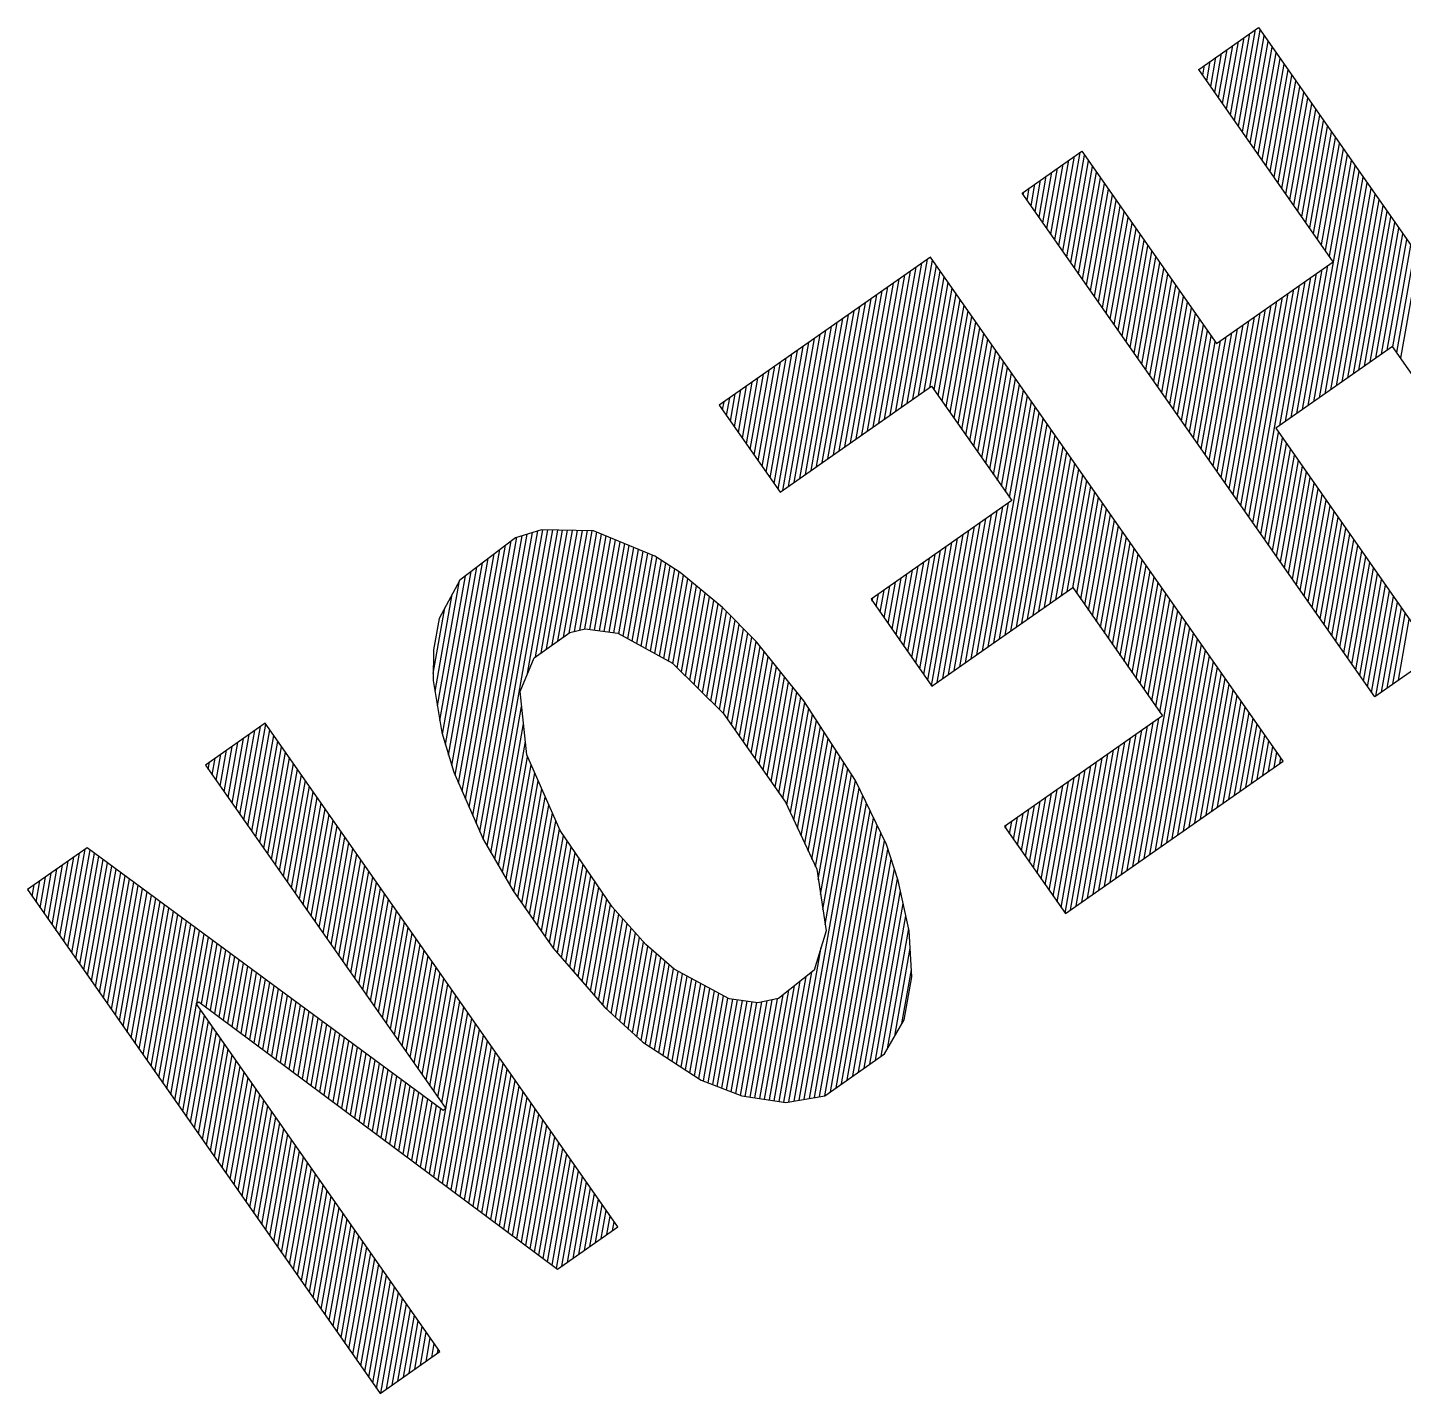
# Model space of a CAD drawing. Header units: millimetres. Extents: x 152904052 to 153933663, y 538271515 to 539240469.
# Drawn here: x 153529452 to 153530347, y 539113873 to 539114762 of the extents above; entities that cross this region are included whole.
import ezdxf

# ---------------------------------------------------------------- set-up
doc = ezdxf.new("R2010")
doc.units = ezdxf.units.MM
doc.layers.add('BORD', color=7, linetype='Continuous')

msp = doc.modelspace()

# ---------------------------------------------------------------- linework, layer by layer
at = {"layer": 'BORD', "color": 133}
for p, q in [((153530240.11, 539114697.39), (153530251.19, 539114760.23)), ((153530242.69, 539114693.71), (153530254.34, 539114759.81)), ((153530232.39, 539114708.43), (153530240.16, 539114752.5)), ((153530234.96, 539114704.75), (153530243.84, 539114755.08)), ((153530237.54, 539114701.07), (153530247.51, 539114757.65)), ((153530245.26, 539114690.04), (153530256.92, 539114756.13)), ((153530247.84, 539114686.36), (153530259.49, 539114752.45)), ((153530222.09, 539114723.14), (153530225.45, 539114742.2)), ((153530224.66, 539114719.46), (153530229.12, 539114744.77)), ((153530227.24, 539114715.78), (153530232.8, 539114747.35)), ((153530229.81, 539114712.11), (153530236.48, 539114749.92)), ((153530250.41, 539114682.68), (153530262.07, 539114748.77)), ((153530252.99, 539114679), (153530264.64, 539114745.09)), ((153530214.36, 539114734.17), (153530214.41, 539114734.47)), ((153530216.93, 539114730.5), (153530218.09, 539114737.05)), ((153530219.51, 539114726.82), (153530221.77, 539114739.62)), ((153530255.57, 539114675.32), (153530267.22, 539114741.42)), ((153530258.14, 539114671.65), (153530269.79, 539114737.74)), ((153530260.72, 539114667.97), (153530272.37, 539114734.06)), ((153530263.29, 539114664.29), (153530274.95, 539114730.38)), ((153530265.87, 539114660.61), (153530277.52, 539114726.7)), ((153530268.44, 539114656.93), (153530280.1, 539114723.03)), ((153530271.02, 539114653.26), (153530282.67, 539114719.35)), ((153530273.59, 539114649.58), (153530285.25, 539114715.67)), ((153530276.17, 539114645.9), (153530287.82, 539114711.99)), ((153530278.74, 539114642.22), (153530290.4, 539114708.31)), ((153530281.32, 539114638.54), (153530292.97, 539114704.63)), ((153530283.9, 539114634.87), (153530295.55, 539114700.96)), ((153530286.47, 539114631.19), (153530298.12, 539114697.28)), ((153530289.05, 539114627.51), (153530300.7, 539114693.6)), ((153530291.62, 539114623.83), (153530303.28, 539114689.92)), ((153530125.83, 539114616.08), (153530137.17, 539114680.39)), ((153530294.2, 539114620.15), (153530305.85, 539114686.24)), ((153530296.77, 539114616.47), (153530308.43, 539114682.57)), ((153530118.11, 539114627.11), (153530126.14, 539114672.66)), ((153530120.68, 539114623.43), (153530129.82, 539114675.24)), ((153530123.26, 539114619.76), (153530133.49, 539114677.81)), ((153530128.41, 539114612.4), (153530140.06, 539114678.49)), ((153530130.98, 539114608.72), (153530142.64, 539114674.81)), ((153530133.56, 539114605.04), (153530145.21, 539114671.13)), ((153530285.44, 539114515.64), (153530313.58, 539114675.21)), ((153530289.12, 539114518.21), (153530316.15, 539114671.53)), ((153530299.35, 539114612.8), (153530311, 539114678.89)), ((153530107.8, 539114641.82), (153530111.42, 539114662.36)), ((153530110.38, 539114638.15), (153530115.1, 539114664.94)), ((153530112.95, 539114634.47), (153530118.78, 539114667.51)), ((153530115.53, 539114630.79), (153530122.46, 539114670.09)), ((153530136.13, 539114601.36), (153530147.79, 539114667.46)), ((153530138.71, 539114597.69), (153530150.36, 539114663.78)), ((153530292.8, 539114520.79), (153530318.73, 539114667.85)), ((153530296.47, 539114523.36), (153530321.3, 539114664.18)), ((153530100.08, 539114652.86), (153530100.39, 539114654.63)), ((153530102.65, 539114649.18), (153530104.07, 539114657.21)), ((153530105.23, 539114645.5), (153530107.75, 539114659.78)), ((153530141.28, 539114594.01), (153530152.94, 539114660.1)), ((153530143.86, 539114590.33), (153530155.51, 539114656.42)), ((153530146.44, 539114586.65), (153530158.09, 539114652.74)), ((153530300.15, 539114525.94), (153530323.88, 539114660.5)), ((153530303.83, 539114528.51), (153530326.45, 539114656.82)), ((153530307.51, 539114531.09), (153530329.03, 539114653.14)), ((153530149.01, 539114582.97), (153530160.66, 539114649.07)), ((153530151.59, 539114579.3), (153530163.24, 539114645.39)), ((153530311.19, 539114533.66), (153530331.61, 539114649.46)), ((153530314.86, 539114536.24), (153530334.18, 539114645.78)), ((153530154.16, 539114575.62), (153530165.82, 539114641.71)), ((153530156.74, 539114571.94), (153530168.39, 539114638.03)), ((153530318.54, 539114538.81), (153530336.76, 539114642.11)), ((153530322.22, 539114541.39), (153530339.33, 539114638.43)), ((153530325.9, 539114543.97), (153530341.91, 539114634.75)), ((153530159.31, 539114568.26), (153530170.97, 539114634.35)), ((153530161.89, 539114564.58), (153530173.54, 539114630.68)), ((153530164.46, 539114560.91), (153530176.12, 539114627)), ((153530329.58, 539114546.54), (153530344.48, 539114631.07)), ((153530333.26, 539114549.12), (153530347.06, 539114627.39)), ((153530167.04, 539114557.23), (153530178.69, 539114623.32)), ((153530169.61, 539114553.55), (153530181.27, 539114619.64)), ((153530336.93, 539114551.69), (153530349.63, 539114623.72)), ((153530340.55, 539114553.95), (153530352.21, 539114620.04)), ((153530017.22, 539114512.05), (153530034.18, 539114608.28)), ((153530020.9, 539114514.63), (153530037.86, 539114610.85)), ((153530024.57, 539114517.2), (153530041, 539114610.37)), ((153530172.19, 539114549.87), (153530183.84, 539114615.96)), ((153530174.76, 539114546.19), (153530186.42, 539114612.28)), ((153530177.34, 539114542.52), (153530188.99, 539114608.61)), ((153530343.13, 539114550.27), (153530354.78, 539114616.36)), ((153530345.71, 539114546.59), (153530357.36, 539114612.68)), ((153530006.18, 539114504.32), (153530023.15, 539114600.55)), ((153530009.86, 539114506.9), (153530026.83, 539114603.12)), ((153530013.54, 539114509.48), (153530030.51, 539114605.7)), ((153530028.25, 539114519.78), (153530043.58, 539114606.69)), ((153530031.93, 539114522.35), (153530046.15, 539114603.01)), ((153530035.61, 539114524.93), (153530048.73, 539114599.33)), ((153530179.92, 539114538.84), (153530191.57, 539114604.93)), ((153530182.49, 539114535.16), (153530194.14, 539114601.25)), ((153530270.73, 539114505.33), (153530287.25, 539114599.03)), ((153530274.41, 539114507.91), (153530290.93, 539114601.6)), ((153530278.08, 539114510.49), (153530294.6, 539114604.18)), ((153530281.76, 539114513.06), (153530298.28, 539114606.75)), ((153529991.47, 539114494.02), (153530008.44, 539114590.25)), ((153529995.15, 539114496.6), (153530012.12, 539114592.82)), ((153529998.83, 539114499.17), (153530015.79, 539114595.4)), ((153530002.51, 539114501.75), (153530019.47, 539114597.97)), ((153530039.29, 539114527.5), (153530051.3, 539114595.66)), ((153530042.22, 539114525.89), (153530053.88, 539114591.98)), ((153530185.07, 539114531.48), (153530196.72, 539114597.57)), ((153530187.64, 539114527.8), (153530199.3, 539114593.89)), ((153530190.22, 539114524.12), (153530201.87, 539114590.22)), ((153530249.45, 539114439.53), (153530276.21, 539114591.3)), ((153530252.03, 539114435.85), (153530279.89, 539114593.88)), ((153530267.05, 539114502.76), (153530283.57, 539114596.45)), ((153529980.44, 539114486.3), (153529997.4, 539114582.52)), ((153529984.11, 539114488.87), (153530001.08, 539114585.1)), ((153529987.79, 539114491.45), (153530004.76, 539114587.67)), ((153530044.8, 539114522.21), (153530056.45, 539114588.3)), ((153530047.38, 539114518.53), (153530059.03, 539114584.62)), ((153530049.95, 539114514.85), (153530061.6, 539114580.94)), ((153530192.79, 539114520.45), (153530204.45, 539114586.54)), ((153530195.37, 539114516.77), (153530207.02, 539114582.86)), ((153530239.15, 539114454.24), (153530261.5, 539114581)), ((153530241.73, 539114450.56), (153530265.18, 539114583.57)), ((153530244.3, 539114446.88), (153530268.86, 539114586.15)), ((153530246.88, 539114443.21), (153530272.54, 539114588.73)), ((153529965.72, 539114475.99), (153529982.69, 539114572.22)), ((153529969.4, 539114478.57), (153529986.37, 539114574.79)), ((153529973.08, 539114481.15), (153529990.05, 539114577.37)), ((153529976.76, 539114483.72), (153529993.73, 539114579.95)), ((153530052.53, 539114511.17), (153530064.18, 539114577.27)), ((153530055.1, 539114507.5), (153530066.76, 539114573.59)), ((153530197.94, 539114513.09), (153530209.6, 539114579.18)), ((153530200.52, 539114509.41), (153530212.17, 539114575.5)), ((153530203.09, 539114505.73), (153530214.75, 539114571.83)), ((153530231.42, 539114465.28), (153530250.47, 539114573.27)), ((153530234, 539114461.6), (153530254.15, 539114575.85)), ((153530236.58, 539114457.92), (153530257.82, 539114578.42)), ((153529954.69, 539114468.27), (153529971.66, 539114564.49)), ((153529958.37, 539114470.84), (153529975.34, 539114567.07)), ((153529962.05, 539114473.42), (153529979.01, 539114569.64)), ((153530057.68, 539114503.82), (153530069.33, 539114569.91)), ((153530060.25, 539114500.14), (153530071.91, 539114566.23)), ((153530205.67, 539114502.06), (153530217.32, 539114568.15)), ((153530208.25, 539114498.38), (153530219.9, 539114564.47)), ((153530221.12, 539114479.99), (153530235.75, 539114562.97)), ((153530223.7, 539114476.31), (153530239.43, 539114565.55)), ((153530226.27, 539114472.63), (153530243.11, 539114568.12)), ((153530228.85, 539114468.95), (153530246.79, 539114570.7)), ((153529940.59, 539114461.44), (153529956.94, 539114554.19)), ((153529943.66, 539114460.54), (153529960.62, 539114556.77)), ((153529947.33, 539114463.12), (153529964.3, 539114559.34)), ((153529951.01, 539114465.69), (153529967.98, 539114561.92)), ((153530062.83, 539114496.46), (153530074.48, 539114562.55)), ((153530065.4, 539114492.78), (153530077.06, 539114558.87)), ((153530067.98, 539114489.11), (153530079.63, 539114555.2)), ((153530210.82, 539114494.7), (153530222.47, 539114560.79)), ((153530213.4, 539114491.02), (153530225.05, 539114557.11)), ((153530215.97, 539114487.34), (153530228.4, 539114557.82)), ((153530218.55, 539114483.67), (153530232.08, 539114560.4)), ((153529932.86, 539114472.48), (153529945.91, 539114546.47)), ((153529935.44, 539114468.8), (153529949.59, 539114549.04)), ((153529938.01, 539114465.12), (153529953.27, 539114551.62)), ((153530070.55, 539114485.43), (153530082.21, 539114551.52)), ((153530073.13, 539114481.75), (153530084.78, 539114547.84)), ((153529922.56, 539114487.19), (153529931.2, 539114536.16)), ((153529925.14, 539114483.51), (153529934.88, 539114538.74)), ((153529927.71, 539114479.83), (153529938.55, 539114541.31)), ((153529930.29, 539114476.15), (153529942.23, 539114543.89)), ((153530075.71, 539114478.07), (153530087.36, 539114544.16)), ((153530078.28, 539114474.39), (153530089.93, 539114540.48)), ((153530080.86, 539114470.71), (153530092.51, 539114536.81)), ((153529914.84, 539114498.22), (153529920.16, 539114528.44)), ((153529917.41, 539114494.54), (153529923.84, 539114531.01)), ((153529919.99, 539114490.87), (153529927.52, 539114533.59)), ((153530083.43, 539114467.04), (153530095.09, 539114533.13)), ((153530086.01, 539114463.36), (153530097.66, 539114529.45)), ((153529904.53, 539114512.93), (153529905.45, 539114518.14)), ((153529907.11, 539114509.26), (153529909.13, 539114520.71)), ((153529909.69, 539114505.58), (153529912.81, 539114523.29)), ((153529912.26, 539114501.9), (153529916.49, 539114525.86)), ((153530077.23, 539114358.75), (153530105.39, 539114518.42)), ((153530088.58, 539114459.68), (153530100.24, 539114525.77)), ((153530091.16, 539114456), (153530102.81, 539114522.09)), ((153530080.91, 539114361.33), (153530107.96, 539114514.74)), ((153530084.59, 539114363.9), (153530110.54, 539114511.06)), ((153530088.27, 539114366.48), (153530113.11, 539114507.38)), ((153530091.95, 539114369.05), (153530115.69, 539114503.7)), ((153530095.62, 539114371.63), (153530118.26, 539114500.02)), ((153530099.3, 539114374.2), (153530120.84, 539114496.35)), ((153530102.98, 539114376.78), (153530123.42, 539114492.67)), ((153530254.6, 539114432.17), (153530266.26, 539114498.26)), ((153530257.18, 539114428.49), (153530268.83, 539114494.59)), ((153530106.66, 539114379.35), (153530125.99, 539114488.99)), ((153530110.34, 539114381.93), (153530128.57, 539114485.31)), ((153530259.75, 539114424.82), (153530271.41, 539114490.91)), ((153530262.33, 539114421.14), (153530273.98, 539114487.23)), ((153530264.9, 539114417.46), (153530276.56, 539114483.55)), ((153530114.02, 539114384.51), (153530131.14, 539114481.63)), ((153530117.69, 539114387.08), (153530133.72, 539114477.96)), ((153530121.37, 539114389.66), (153530136.29, 539114474.28)), ((153530267.48, 539114413.78), (153530279.13, 539114479.87)), ((153530270.06, 539114410.1), (153530281.71, 539114476.2)), ((153530125.05, 539114392.23), (153530138.87, 539114470.6)), ((153530128.73, 539114394.81), (153530141.44, 539114466.92)), ((153530272.63, 539114406.43), (153530284.28, 539114472.52)), ((153530275.21, 539114402.75), (153530286.86, 539114468.84)), ((153530277.78, 539114399.07), (153530289.44, 539114465.16)), ((153530132.37, 539114397.15), (153530144.02, 539114463.24)), ((153530134.94, 539114393.47), (153530146.59, 539114459.57)), ((153530137.52, 539114389.8), (153530149.17, 539114455.89)), ((153530280.36, 539114395.39), (153530292.01, 539114461.48)), ((153530282.93, 539114391.71), (153530294.59, 539114457.8)), ((153530066.2, 539114351.02), (153530083.17, 539114447.25)), ((153530069.88, 539114353.6), (153530086.84, 539114449.82)), ((153530073.56, 539114356.18), (153530090.52, 539114452.4)), ((153530140.09, 539114386.12), (153530151.75, 539114452.21)), ((153530142.67, 539114382.44), (153530154.32, 539114448.53)), ((153530285.51, 539114388.04), (153530297.16, 539114454.13)), ((153530288.08, 539114384.36), (153530299.74, 539114450.45)), ((153530290.66, 539114380.68), (153530302.31, 539114446.77)), ((153530055.17, 539114343.3), (153530072.13, 539114439.52)), ((153530058.84, 539114345.87), (153530075.81, 539114442.1)), ((153530062.52, 539114348.45), (153530079.49, 539114444.67)), ((153530145.24, 539114378.76), (153530156.9, 539114444.85)), ((153530147.82, 539114375.08), (153530159.47, 539114441.18)), ((153530150.39, 539114371.41), (153530162.05, 539114437.5)), ((153530293.23, 539114377), (153530304.89, 539114443.09)), ((153530295.81, 539114373.32), (153530307.46, 539114439.41)), ((153529739.66, 539114254.42), (153529770.63, 539114430.02)), ((153529741.96, 539114249.17), (153529774.04, 539114431.07)), ((153529744.26, 539114243.92), (153529777.44, 539114432.12)), ((153529746.56, 539114238.67), (153529780.85, 539114433.16)), ((153529748.86, 539114233.42), (153529784.26, 539114434.21)), ((153529751.33, 539114229.14), (153529787.61, 539114434.92)), ((153529753.8, 539114224.9), (153529790.82, 539114434.86)), ((153529777.56, 539114341.36), (153529794.04, 539114434.8)), ((153529782.71, 539114352.29), (153529797.25, 539114434.74)), ((153529786.39, 539114354.86), (153529800.46, 539114434.67)), ((153529790.07, 539114357.44), (153529803.68, 539114434.61)), ((153529793.75, 539114360.01), (153529806.89, 539114434.55)), ((153529797.42, 539114362.59), (153529810.1, 539114434.49)), ((153529801.1, 539114365.16), (153529813.32, 539114434.43)), ((153529804.78, 539114367.74), (153529816.53, 539114434.36)), ((153529808.19, 539114368.77), (153529819.74, 539114434.3)), ((153529811.56, 539114369.61), (153529822.8, 539114433.36)), ((153529814.93, 539114370.46), (153529825.8, 539114432.12)), ((153529818.09, 539114370.08), (153529828.81, 539114430.88)), ((153529821.24, 539114369.66), (153529831.81, 539114429.64)), ((153530040.53, 539114333.42), (153530057.42, 539114429.22)), ((153530044.13, 539114335.57), (153530061.1, 539114431.8)), ((153530047.81, 539114338.15), (153530064.78, 539114434.37)), ((153530051.49, 539114340.72), (153530068.45, 539114436.95)), ((153530152.97, 539114367.73), (153530164.62, 539114433.82)), ((153530155.54, 539114364.05), (153530167.2, 539114430.14)), ((153530298.39, 539114369.64), (153530310.04, 539114435.74)), ((153530300.96, 539114365.97), (153530312.61, 539114432.06)), ((153529732.77, 539114270.17), (153529759.54, 539114422)), ((153529735.07, 539114264.92), (153529763.27, 539114424.84)), ((153529737.37, 539114259.67), (153529766.99, 539114427.68)), ((153529824.39, 539114369.24), (153529834.82, 539114428.39)), ((153529827.54, 539114368.82), (153529837.82, 539114427.15)), ((153529830.69, 539114368.39), (153529840.83, 539114425.91)), ((153529833.84, 539114367.97), (153529843.83, 539114424.67)), ((153529836.94, 539114367.31), (153529846.84, 539114423.42)), ((153529839.88, 539114365.7), (153529849.84, 539114422.18)), ((153529842.82, 539114364.08), (153529852.85, 539114420.94)), ((153529845.76, 539114362.47), (153529855.85, 539114419.7)), ((153530032.8, 539114344.46), (153530046.39, 539114421.5)), ((153530035.38, 539114340.78), (153530050.06, 539114424.07)), ((153530037.95, 539114337.1), (153530053.74, 539114426.65)), ((153530158.12, 539114360.37), (153530169.77, 539114426.46)), ((153530160.69, 539114356.69), (153530172.35, 539114422.78)), ((153530303.54, 539114362.29), (153530315.19, 539114428.38)), ((153530306.11, 539114358.61), (153530317.77, 539114424.7)), ((153530308.69, 539114354.93), (153530320.34, 539114421.02)), ((153529724.28, 539114295.18), (153529744.64, 539114410.66)), ((153529726.31, 539114288.4), (153529748.37, 539114413.49)), ((153529728.34, 539114281.62), (153529752.09, 539114416.33)), ((153529730.47, 539114275.42), (153529755.82, 539114419.17)), ((153529848.7, 539114360.86), (153529858.86, 539114418.46)), ((153529851.64, 539114359.24), (153529861.81, 539114416.91)), ((153529854.58, 539114357.63), (153529864.7, 539114415.04)), ((153529857.52, 539114356.02), (153529867.6, 539114413.17)), ((153529860.46, 539114354.4), (153529870.49, 539114411.3)), ((153530022.5, 539114359.17), (153530031.67, 539114411.19)), ((153530025.08, 539114355.49), (153530035.35, 539114413.77)), ((153530027.65, 539114351.81), (153530039.03, 539114416.34)), ((153530030.23, 539114348.14), (153530042.71, 539114418.92)), ((153530163.27, 539114353.02), (153530174.92, 539114419.11)), ((153530165.85, 539114349.34), (153530177.5, 539114415.43)), ((153530168.42, 539114345.66), (153530180.07, 539114411.75)), ((153530311.26, 539114351.25), (153530322.92, 539114417.35)), ((153530313.84, 539114347.58), (153530325.49, 539114413.67)), ((153529719.04, 539114320.32), (153529733.44, 539114401.96)), ((153529720.61, 539114310.93), (153529737.2, 539114404.98)), ((153529722.25, 539114301.96), (153529740.92, 539114407.82)), ((153529863.4, 539114352.79), (153529873.39, 539114409.42)), ((153529866.34, 539114351.18), (153529876.28, 539114407.55)), ((153529869.28, 539114349.56), (153529879.11, 539114405.32)), ((153529872.2, 539114347.83), (153529881.92, 539114402.99)), ((153530014.77, 539114370.2), (153530020.64, 539114403.47)), ((153530017.35, 539114366.53), (153530024.32, 539114406.04)), ((153530019.92, 539114362.85), (153530028, 539114408.62)), ((153530171, 539114341.98), (153530182.65, 539114408.07)), ((153530173.57, 539114338.3), (153530185.23, 539114404.39)), ((153530316.41, 539114343.9), (153530328.07, 539114409.99)), ((153530318.99, 539114340.22), (153530330.64, 539114406.31)), ((153530321.56, 539114336.54), (153530333.22, 539114402.63)), ((153529717.48, 539114329.72), (153529728.65, 539114393.06)), ((153529874.95, 539114345.13), (153529884.74, 539114400.66)), ((153529877.69, 539114342.43), (153529887.55, 539114398.33)), ((153529880.44, 539114339.73), (153529890.36, 539114396)), ((153529883.19, 539114337.03), (153529893.18, 539114393.67)), ((153530004.47, 539114384.92), (153530005.93, 539114393.17)), ((153530007.05, 539114381.24), (153530009.6, 539114395.74)), ((153530009.62, 539114377.56), (153530013.28, 539114398.32)), ((153530012.2, 539114373.88), (153530016.96, 539114400.89)), ((153530176.15, 539114334.63), (153530187.8, 539114400.72)), ((153530178.72, 539114330.95), (153530190.38, 539114397.04)), ((153530181.3, 539114327.27), (153530192.95, 539114393.36)), ((153530324.14, 539114332.86), (153530335.79, 539114398.96)), ((153530326.72, 539114329.19), (153530338.37, 539114395.28)), ((153529716.31, 539114341.41), (153529723.85, 539114384.16)), ((153529885.94, 539114334.33), (153529895.99, 539114391.34)), ((153529888.69, 539114331.63), (153529898.8, 539114389.01)), ((153529891.43, 539114328.93), (153529901.62, 539114386.68)), ((153529894.18, 539114326.23), (153529904.43, 539114384.35)), ((153530001.9, 539114388.59), (153530002.25, 539114390.59)), ((153530183.87, 539114323.59), (153530195.53, 539114389.68)), ((153530186.45, 539114319.91), (153530198.1, 539114386)), ((153530329.51, 539114326.76), (153530340.94, 539114391.6)), ((153530333.19, 539114329.33), (153530343.52, 539114387.92)), ((153530336.87, 539114331.91), (153530346.1, 539114384.24)), ((153529896.93, 539114323.53), (153529907.17, 539114381.59)), ((153529899.68, 539114320.83), (153529909.9, 539114378.82)), ((153529902.43, 539114318.14), (153529912.64, 539114376.06)), ((153530175.03, 539114218.59), (153530203.25, 539114378.65)), ((153530178.71, 539114221.16), (153530205.83, 539114374.97)), ((153530189.02, 539114316.23), (153530200.68, 539114382.33)), ((153530340.55, 539114334.48), (153530348.67, 539114380.56)), ((153530344.22, 539114337.06), (153530351.25, 539114376.89)), ((153529905.15, 539114315.33), (153529915.37, 539114373.29)), ((153529907.73, 539114311.65), (153529918.11, 539114370.52)), ((153529910.3, 539114307.97), (153529920.85, 539114367.76)), ((153530182.39, 539114223.74), (153530208.4, 539114371.29)), ((153530186.06, 539114226.31), (153530210.98, 539114367.61)), ((153529912.88, 539114304.29), (153529923.58, 539114364.99)), ((153529915.46, 539114300.61), (153529926.32, 539114362.22)), ((153529918.03, 539114296.93), (153529928.97, 539114358.97)), ((153530189.74, 539114228.89), (153530213.56, 539114363.94)), ((153530193.42, 539114231.46), (153530216.13, 539114360.26)), ((153529920.61, 539114293.26), (153529931.61, 539114355.67)), ((153529923.18, 539114289.58), (153529934.25, 539114352.37)), ((153529925.76, 539114285.9), (153529936.9, 539114349.07)), ((153530197.1, 539114234.04), (153530218.71, 539114356.58)), ((153530200.78, 539114236.62), (153530221.28, 539114352.9)), ((153530204.46, 539114239.19), (153530223.86, 539114349.22)), ((153529928.33, 539114282.22), (153529939.54, 539114345.77)), ((153529930.91, 539114278.54), (153529942.18, 539114342.47)), ((153529933.48, 539114274.87), (153529944.82, 539114339.17)), ((153530208.13, 539114241.77), (153530226.43, 539114345.54)), ((153530211.81, 539114244.34), (153530229.01, 539114341.87)), ((153529936.06, 539114271.19), (153529947.46, 539114335.87)), ((153529938.63, 539114267.51), (153529950.11, 539114332.57)), ((153530215.49, 539114246.92), (153530231.58, 539114338.19)), ((153530219.17, 539114249.49), (153530234.16, 539114334.51)), ((153530222.85, 539114252.07), (153530236.73, 539114330.83)), ((153529941.21, 539114263.83), (153529952.75, 539114329.27)), ((153529943.79, 539114260.15), (153529955.39, 539114325.97)), ((153529946.28, 539114256.04), (153529958, 539114322.51)), ((153530226.52, 539114254.64), (153530239.31, 539114327.15)), ((153530230.2, 539114257.22), (153530241.89, 539114323.48)), ((153529756.28, 539114220.65), (153529773.79, 539114319.99)), ((153529948.62, 539114251), (153529960.54, 539114318.61)), ((153529950.96, 539114245.97), (153529963.08, 539114314.71)), ((153530171.35, 539114216.01), (153530188.32, 539114312.24)), ((153530233.88, 539114259.79), (153530244.46, 539114319.8)), ((153530237.56, 539114262.37), (153530247.04, 539114316.12)), ((153530241.24, 539114264.94), (153530249.61, 539114312.44)), ((153529590.55, 539114249.83), (153529600.17, 539114304.37)), ((153529593.13, 539114246.15), (153529603.85, 539114306.95)), ((153529595.7, 539114242.48), (153529607.36, 539114308.57)), ((153529598.28, 539114238.8), (153529609.93, 539114304.89)), ((153529758.75, 539114216.41), (153529775.02, 539114308.64)), ((153529953.29, 539114240.93), (153529965.61, 539114310.81)), ((153529955.63, 539114235.89), (153529968.15, 539114306.91)), ((153530160.32, 539114208.29), (153530177.29, 539114304.51)), ((153530164, 539114210.86), (153530180.96, 539114307.09)), ((153530167.67, 539114213.44), (153530184.64, 539114309.66)), ((153530244.91, 539114267.52), (153530252.19, 539114308.76)), ((153530248.59, 539114270.1), (153530254.76, 539114305.09)), ((153529582.83, 539114260.87), (153529589.13, 539114296.65)), ((153529585.4, 539114257.19), (153529592.81, 539114299.22)), ((153529587.98, 539114253.51), (153529596.49, 539114301.8)), ((153529600.85, 539114235.12), (153529612.51, 539114301.21)), ((153529603.43, 539114231.44), (153529615.08, 539114297.53)), ((153529761.23, 539114212.17), (153529776.24, 539114297.29)), ((153529957.96, 539114230.86), (153529970.69, 539114303.01)), ((153529960.3, 539114225.82), (153529973.22, 539114299.11)), ((153529962.64, 539114220.78), (153529975.76, 539114295.21)), ((153530149.28, 539114200.56), (153530166.25, 539114296.78)), ((153530152.96, 539114203.13), (153530169.93, 539114299.36)), ((153530156.64, 539114205.71), (153530173.61, 539114301.93)), ((153530252.27, 539114272.67), (153530257.34, 539114301.41)), ((153530255.95, 539114275.25), (153530259.91, 539114297.73)), ((153529572.52, 539114275.58), (153529574.42, 539114286.35)), ((153529575.1, 539114271.9), (153529578.1, 539114288.92)), ((153529577.67, 539114268.22), (153529581.78, 539114291.5)), ((153529580.25, 539114264.54), (153529585.46, 539114294.07)), ((153529606, 539114227.76), (153529617.66, 539114293.85)), ((153529608.58, 539114224.09), (153529620.23, 539114290.18)), ((153529611.16, 539114220.41), (153529622.81, 539114286.5)), ((153529763.7, 539114207.92), (153529777.7, 539114287.31)), ((153529964.97, 539114215.75), (153529978.3, 539114291.31)), ((153529966.75, 539114207.54), (153529980.83, 539114287.41)), ((153530134.57, 539114190.26), (153530151.54, 539114286.48)), ((153530138.25, 539114192.83), (153530155.22, 539114289.06)), ((153530141.93, 539114195.41), (153530158.89, 539114291.63)), ((153530145.61, 539114197.98), (153530162.57, 539114294.21)), ((153530259.63, 539114277.82), (153530262.49, 539114294.05)), ((153530263.31, 539114280.4), (153530265.06, 539114290.37)), ((153530266.98, 539114282.97), (153530267.64, 539114286.7)), ((153529569.95, 539114279.26), (153529570.74, 539114283.77)), ((153529613.73, 539114216.73), (153529625.38, 539114282.82)), ((153529616.31, 539114213.05), (153529627.96, 539114279.14)), ((153529766.18, 539114203.68), (153529780, 539114282.07)), ((153529768.67, 539114199.53), (153529782.3, 539114276.83)), ((153529968.25, 539114197.78), (153529983.37, 539114283.52)), ((153529969.75, 539114188.02), (153529985.91, 539114279.62)), ((153530124.73, 539114189.28), (153530140.5, 539114278.76)), ((153530127.3, 539114185.6), (153530144.18, 539114281.33)), ((153530130.89, 539114187.68), (153530147.86, 539114283.91)), ((153529618.88, 539114209.37), (153529630.54, 539114275.46)), ((153529621.46, 539114205.69), (153529633.11, 539114271.79)), ((153529624.03, 539114202.02), (153529635.69, 539114268.11)), ((153529771.25, 539114195.85), (153529784.6, 539114271.59)), ((153529954.33, 539114063.96), (153529990.98, 539114271.82)), ((153529971.26, 539114178.26), (153529988.44, 539114275.72)), ((153530114.42, 539114203.99), (153530125.79, 539114268.45)), ((153530117, 539114200.31), (153530129.47, 539114271.03)), ((153530119.58, 539114196.63), (153530133.15, 539114273.61)), ((153530122.15, 539114192.95), (153530136.83, 539114276.18)), ((153529626.61, 539114198.34), (153529638.26, 539114264.43)), ((153529629.18, 539114194.66), (153529640.84, 539114260.75)), ((153529773.82, 539114192.17), (153529786.9, 539114266.34)), ((153529776.4, 539114188.49), (153529789.2, 539114261.1)), ((153529957.65, 539114064.54), (153529993.34, 539114266.95)), ((153529960.98, 539114065.11), (153529995.7, 539114262.05)), ((153530106.7, 539114215.02), (153530114.76, 539114260.73)), ((153530109.27, 539114211.34), (153530118.44, 539114263.3)), ((153530111.85, 539114207.67), (153530122.11, 539114265.88)), ((153529631.76, 539114190.98), (153529643.41, 539114257.07)), ((153529634.33, 539114187.3), (153529645.99, 539114253.4)), ((153529636.91, 539114183.63), (153529648.56, 539114249.72)), ((153529778.97, 539114184.82), (153529791.5, 539114255.86)), ((153529781.55, 539114181.14), (153529793.8, 539114250.62)), ((153529964.3, 539114065.69), (153529998.07, 539114257.16)), ((153529967.63, 539114066.26), (153530000.43, 539114252.27)), ((153530096.4, 539114229.73), (153530100.05, 539114250.43)), ((153530098.97, 539114226.06), (153530103.72, 539114253)), ((153530101.55, 539114222.38), (153530107.4, 539114255.58)), ((153530104.12, 539114218.7), (153530111.08, 539114258.15)), ((153529639.48, 539114179.95), (153529651.14, 539114246.04)), ((153529642.06, 539114176.27), (153529653.71, 539114242.36)), ((153529784.13, 539114177.46), (153529796.1, 539114245.38)), ((153529970.95, 539114066.84), (153530002.79, 539114247.38)), ((153529974.63, 539114069.38), (153530005.15, 539114242.49)), ((153530088.67, 539114240.77), (153530089.01, 539114242.7)), ((153530091.25, 539114237.09), (153530092.69, 539114245.28)), ((153530093.82, 539114233.41), (153530096.37, 539114247.85)), ((153529644.64, 539114172.59), (153529656.29, 539114238.68)), ((153529647.21, 539114168.91), (153529658.86, 539114235.01)), ((153529786.7, 539114173.78), (153529798.4, 539114240.14)), ((153529789.28, 539114170.1), (153529800.92, 539114236.14)), ((153529791.85, 539114166.42), (153529803.48, 539114232.39)), ((153529978.31, 539114071.96), (153530007.51, 539114237.6)), ((153529981.98, 539114074.54), (153530009.87, 539114232.71)), ((153529476.01, 539114167.05), (153529486.15, 539114224.54)), ((153529478.59, 539114163.37), (153529489.83, 539114227.11)), ((153529481.16, 539114159.69), (153529492.99, 539114226.77)), ((153529483.74, 539114156.01), (153529495.84, 539114224.66)), ((153529649.79, 539114165.24), (153529661.44, 539114231.33)), ((153529652.36, 539114161.56), (153529664.02, 539114227.65)), ((153529654.94, 539114157.88), (153529666.59, 539114223.97)), ((153529794.43, 539114162.77), (153529806.05, 539114228.65)), ((153529797.11, 539114159.68), (153529808.61, 539114224.9)), ((153529985.66, 539114077.11), (153530012.11, 539114227.08)), ((153529465.71, 539114181.76), (153529471.44, 539114214.23)), ((153529468.28, 539114178.08), (153529475.11, 539114216.81)), ((153529470.86, 539114174.4), (153529478.79, 539114219.39)), ((153529473.44, 539114170.73), (153529482.47, 539114221.96)), ((153529486.31, 539114152.34), (153529498.7, 539114222.56)), ((153529488.89, 539114148.66), (153529501.55, 539114220.45)), ((153529491.46, 539114144.98), (153529504.4, 539114218.35)), ((153529494.04, 539114141.3), (153529507.25, 539114216.25)), ((153529496.61, 539114137.62), (153529510.11, 539114214.14)), ((153529657.51, 539114154.2), (153529669.17, 539114220.29)), ((153529660.09, 539114150.52), (153529671.74, 539114216.61)), ((153529799.79, 539114156.59), (153529811.17, 539114221.16)), ((153529802.47, 539114153.49), (153529813.74, 539114217.41)), ((153529989.34, 539114079.69), (153530014.21, 539114220.73)), ((153529993.02, 539114082.26), (153530016.31, 539114214.37)), ((153529457.98, 539114192.79), (153529460.4, 539114206.51)), ((153529460.56, 539114189.12), (153529464.08, 539114209.08)), ((153529463.13, 539114185.44), (153529467.76, 539114211.66)), ((153529499.19, 539114133.94), (153529512.96, 539114212.04)), ((153529501.77, 539114130.27), (153529515.81, 539114209.93)), ((153529504.34, 539114126.59), (153529518.67, 539114207.83)), ((153529506.92, 539114122.91), (153529521.52, 539114205.73)), ((153529662.66, 539114146.85), (153529674.32, 539114212.94)), ((153529665.24, 539114143.17), (153529676.89, 539114209.26)), ((153529667.81, 539114139.49), (153529679.47, 539114205.58)), ((153529805.15, 539114150.4), (153529816.3, 539114213.67)), ((153529807.83, 539114147.31), (153529818.87, 539114209.93)), ((153529810.5, 539114144.22), (153529821.43, 539114206.18)), ((153529996.7, 539114084.84), (153530018.41, 539114208.01)), ((153529452.83, 539114200.15), (153529453.05, 539114201.36)), ((153529455.41, 539114196.47), (153529456.72, 539114203.93)), ((153529509.49, 539114119.23), (153529524.37, 539114203.62)), ((153529512.07, 539114115.55), (153529527.23, 539114201.52)), ((153529514.64, 539114111.88), (153529530.08, 539114199.41)), ((153529517.22, 539114108.2), (153529532.93, 539114197.31)), ((153529670.39, 539114135.81), (153529682.04, 539114201.9)), ((153529672.97, 539114132.13), (153529684.62, 539114198.22)), ((153529813.18, 539114141.13), (153529823.99, 539114202.44)), ((153529815.86, 539114138.04), (153529826.56, 539114198.69)), ((153530000.37, 539114087.41), (153530020.25, 539114200.16)), ((153529519.79, 539114104.52), (153529535.78, 539114195.21)), ((153529522.37, 539114100.84), (153529538.64, 539114193.1)), ((153529524.94, 539114097.16), (153529541.49, 539114191)), ((153529527.52, 539114093.49), (153529544.34, 539114188.89)), ((153529675.54, 539114128.45), (153529687.19, 539114194.55)), ((153529678.12, 539114124.78), (153529689.77, 539114190.87)), ((153529680.69, 539114121.1), (153529692.35, 539114187.19)), ((153529818.54, 539114134.95), (153529829.12, 539114194.95)), ((153529821.22, 539114131.86), (153529831.68, 539114191.2)), ((153529823.9, 539114128.76), (153529834.32, 539114187.89)), ((153530004.05, 539114089.99), (153530022.03, 539114191.97)), ((153529530.1, 539114089.81), (153529547.2, 539114186.79)), ((153529532.67, 539114086.13), (153529550.05, 539114184.69)), ((153529535.25, 539114082.45), (153529552.9, 539114182.58)), ((153529537.82, 539114078.77), (153529555.75, 539114180.48)), ((153529540.4, 539114075.1), (153529558.61, 539114178.37)), ((153529683.27, 539114117.42), (153529694.92, 539114183.51)), ((153529685.84, 539114113.74), (153529697.5, 539114179.83)), ((153529826.58, 539114125.67), (153529837.01, 539114184.87)), ((153529829.31, 539114122.88), (153529839.7, 539114181.84)), ((153529832.09, 539114120.35), (153529842.39, 539114178.81)), ((153530007.73, 539114092.56), (153530023.82, 539114183.79)), ((153529542.97, 539114071.42), (153529561.46, 539114176.27)), ((153529545.55, 539114067.74), (153529564.31, 539114174.17)), ((153529548.12, 539114064.06), (153529567.17, 539114172.06)), ((153529562.45, 539114127.03), (153529570.02, 539114169.96)), ((153529688.42, 539114110.06), (153529700.07, 539114176.16)), ((153529690.99, 539114106.39), (153529702.65, 539114172.48)), ((153529834.87, 539114117.82), (153529845.08, 539114175.78)), ((153529837.64, 539114115.3), (153529847.77, 539114172.75)), ((153529840.42, 539114112.77), (153529850.46, 539114169.72)), ((153530011.82, 539114097.45), (153530025.6, 539114175.6)), ((153529565.62, 539114126.7), (153529572.87, 539114167.85)), ((153529568.46, 539114124.57), (153529575.73, 539114165.75)), ((153529571.31, 539114122.44), (153529578.58, 539114163.65)), ((153529574.16, 539114120.32), (153529581.43, 539114161.54)), ((153529693.57, 539114102.71), (153529705.22, 539114168.8)), ((153529696.14, 539114099.03), (153529707.8, 539114165.12)), ((153529698.72, 539114095.35), (153529710.37, 539114161.44)), ((153529843.2, 539114110.24), (153529853.15, 539114166.7)), ((153529845.98, 539114107.71), (153529855.89, 539114163.95)), ((153529848.76, 539114105.19), (153529858.69, 539114161.52)), ((153529951, 539114063.39), (153529968.65, 539114163.5)), ((153530016.47, 539114105.58), (153530026.55, 539114162.71)), ((153529577.01, 539114118.19), (153529584.28, 539114159.44)), ((153529579.86, 539114116.07), (153529587.14, 539114157.34)), ((153529582.71, 539114113.94), (153529589.99, 539114155.23)), ((153529585.56, 539114111.82), (153529592.84, 539114153.13)), ((153529588.41, 539114109.69), (153529595.7, 539114151.02)), ((153529701.3, 539114091.67), (153529712.95, 539114157.76)), ((153529703.87, 539114088), (153529715.52, 539114154.09)), ((153529851.54, 539114102.66), (153529861.48, 539114159.08)), ((153529854.38, 539114100.52), (153529864.28, 539114156.65)), ((153529857.27, 539114098.64), (153529867.07, 539114154.22)), ((153529860.17, 539114096.76), (153529869.87, 539114151.79)), ((153529591.26, 539114107.57), (153529598.55, 539114148.92)), ((153529594.11, 539114105.44), (153529601.4, 539114146.82)), ((153529596.96, 539114103.32), (153529604.26, 539114144.71)), ((153529599.81, 539114101.19), (153529607.11, 539114142.61)), ((153529706.45, 539114084.32), (153529718.1, 539114150.41)), ((153529709.02, 539114080.64), (153529720.68, 539114146.73)), ((153529711.6, 539114076.96), (153529723.25, 539114143.05)), ((153529863.06, 539114094.88), (153529872.66, 539114149.35)), ((153529865.95, 539114092.99), (153529875.6, 539114147.69)), ((153529868.84, 539114091.11), (153529878.54, 539114146.11)), ((153529871.74, 539114089.23), (153529881.49, 539114144.53)), ((153529874.63, 539114087.35), (153529884.43, 539114142.95)), ((153529944.43, 539114062.67), (153529958.84, 539114144.4)), ((153529947.68, 539114062.81), (153529962.59, 539114147.38)), ((153530021.13, 539114113.71), (153530027.31, 539114148.76)), ((153529602.66, 539114099.07), (153529609.96, 539114140.5)), ((153529605.5, 539114096.94), (153529612.81, 539114138.4)), ((153529608.35, 539114094.82), (153529615.67, 539114136.3)), ((153529611.2, 539114092.69), (153529618.52, 539114134.19)), ((153529714.17, 539114073.28), (153529725.83, 539114139.37)), ((153529716.75, 539114069.61), (153529728.4, 539114135.7)), ((153529877.52, 539114085.47), (153529887.38, 539114141.38)), ((153529880.41, 539114083.59), (153529890.32, 539114139.8)), ((153529883.31, 539114081.71), (153529893.27, 539114138.22)), ((153529886.2, 539114079.83), (153529896.21, 539114136.64)), ((153529889.09, 539114077.95), (153529899.16, 539114135.06)), ((153529892.05, 539114076.44), (153529902.11, 539114133.48)), ((153529935, 539114064.08), (153529947.59, 539114135.44)), ((153529938.15, 539114063.61), (153529951.34, 539114138.42)), ((153529941.29, 539114063.14), (153529955.09, 539114141.41)), ((153529550.7, 539114060.38), (153529562.35, 539114126.47)), ((153529614.05, 539114090.57), (153529621.37, 539114132.09)), ((153529616.9, 539114088.44), (153529624.23, 539114129.98)), ((153529619.75, 539114086.31), (153529627.08, 539114127.88)), ((153529622.6, 539114084.19), (153529629.93, 539114125.78)), ((153529719.32, 539114065.93), (153529730.98, 539114132.02)), ((153529721.9, 539114062.25), (153529733.55, 539114128.34)), ((153529724.47, 539114058.57), (153529736.13, 539114124.66)), ((153529895.07, 539114075.27), (153529905.05, 539114131.9)), ((153529898.08, 539114074.1), (153529908, 539114130.33)), ((153529901.1, 539114072.93), (153529911.09, 539114129.56)), ((153529904.12, 539114071.76), (153529914.23, 539114129.12)), ((153529907.14, 539114070.59), (153529917.38, 539114128.69)), ((153529910.15, 539114069.42), (153529920.53, 539114128.25)), ((153529913.17, 539114068.24), (153529923.68, 539114127.82)), ((153529916.19, 539114067.07), (153529926.82, 539114127.38)), ((153529919.3, 539114066.42), (153529930.13, 539114127.87)), ((153529922.44, 539114065.95), (153529933.48, 539114128.57)), ((153529925.58, 539114065.48), (153529936.83, 539114129.26)), ((153529928.72, 539114065.01), (153529940.17, 539114129.95)), ((153529931.86, 539114064.54), (153529943.84, 539114132.45)), ((153529553.27, 539114056.7), (153529564.93, 539114122.8)), ((153529555.85, 539114053.03), (153529567.5, 539114119.12)), ((153529558.43, 539114049.35), (153529570.08, 539114115.44)), ((153529625.45, 539114082.06), (153529632.79, 539114123.67)), ((153529628.3, 539114079.94), (153529635.64, 539114121.57)), ((153529631.15, 539114077.81), (153529638.49, 539114119.46)), ((153529634, 539114075.69), (153529641.34, 539114117.36)), ((153529636.85, 539114073.56), (153529644.2, 539114115.26)), ((153529719.47, 539114011.93), (153529738.7, 539114120.98)), ((153529722.32, 539114009.8), (153529741.28, 539114117.31)), ((153529561, 539114045.67), (153529572.65, 539114111.76)), ((153529563.58, 539114041.99), (153529575.23, 539114108.08)), ((153529639.7, 539114071.44), (153529647.05, 539114113.15)), ((153529642.54, 539114069.31), (153529649.9, 539114111.05)), ((153529645.39, 539114067.19), (153529652.76, 539114108.94)), ((153529648.24, 539114065.06), (153529655.61, 539114106.84)), ((153529725.17, 539114007.68), (153529743.85, 539114113.63)), ((153529728.02, 539114005.55), (153529746.43, 539114109.95)), ((153529730.87, 539114003.43), (153529749, 539114106.27)), ((153529566.15, 539114038.31), (153529577.81, 539114104.41)), ((153529568.73, 539114034.64), (153529580.38, 539114100.73)), ((153529651.09, 539114062.94), (153529658.46, 539114104.74)), ((153529653.94, 539114060.81), (153529661.32, 539114102.63)), ((153529656.79, 539114058.69), (153529664.17, 539114100.53)), ((153529659.64, 539114056.56), (153529667.02, 539114098.42)), ((153529733.72, 539114001.3), (153529751.58, 539114102.59)), ((153529736.57, 539113999.18), (153529754.16, 539114098.92)), ((153529571.3, 539114030.96), (153529582.96, 539114097.05)), ((153529573.88, 539114027.28), (153529585.53, 539114093.37)), ((153529576.45, 539114023.6), (153529588.11, 539114089.69)), ((153529662.49, 539114054.44), (153529669.87, 539114096.32)), ((153529665.34, 539114052.31), (153529672.73, 539114094.22)), ((153529668.19, 539114050.18), (153529675.58, 539114092.11)), ((153529671.04, 539114048.06), (153529678.43, 539114090.01)), ((153529739.42, 539113997.05), (153529756.73, 539114095.24)), ((153529742.27, 539113994.93), (153529759.31, 539114091.56)), ((153529579.03, 539114019.92), (153529590.68, 539114086.02)), ((153529581.6, 539114016.25), (153529593.26, 539114082.34)), ((153529673.89, 539114045.93), (153529681.29, 539114087.9)), ((153529676.74, 539114043.81), (153529684.14, 539114085.8)), ((153529679.58, 539114041.68), (153529686.99, 539114083.7)), ((153529682.43, 539114039.56), (153529689.85, 539114081.59)), ((153529685.28, 539114037.43), (153529692.7, 539114079.49)), ((153529745.12, 539113992.8), (153529761.88, 539114087.88)), ((153529747.97, 539113990.68), (153529764.46, 539114084.2)), ((153529750.82, 539113988.55), (153529767.03, 539114080.52)), ((153529584.18, 539114012.57), (153529595.83, 539114078.66)), ((153529586.75, 539114008.89), (153529598.41, 539114074.98)), ((153529589.33, 539114005.21), (153529600.98, 539114071.3)), ((153529688.13, 539114035.31), (153529695.55, 539114077.38)), ((153529690.98, 539114033.18), (153529698.4, 539114075.28)), ((153529693.83, 539114031.06), (153529701.26, 539114073.18)), ((153529696.68, 539114028.93), (153529704.11, 539114071.07)), ((153529753.66, 539113986.43), (153529769.61, 539114076.85)), ((153529756.51, 539113984.3), (153529772.18, 539114073.17)), ((153529591.91, 539114001.53), (153529603.56, 539114067.62)), ((153529594.48, 539113997.86), (153529606.13, 539114063.95)), ((153529699.53, 539114026.81), (153529706.96, 539114068.97)), ((153529702.38, 539114024.68), (153529709.82, 539114066.87)), ((153529705.23, 539114022.56), (153529712.67, 539114064.76)), ((153529708.08, 539114020.43), (153529715.52, 539114062.66)), ((153529759.36, 539113982.17), (153529774.76, 539114069.49)), ((153529762.21, 539113980.05), (153529777.33, 539114065.81)), ((153529765.06, 539113977.92), (153529779.91, 539114062.13)), ((153529597.06, 539113994.18), (153529608.71, 539114060.27)), ((153529599.63, 539113990.5), (153529611.29, 539114056.59)), ((153529602.21, 539113986.82), (153529613.86, 539114052.91)), ((153529710.93, 539114018.31), (153529718.38, 539114060.55)), ((153529713.78, 539114016.18), (153529721.23, 539114058.45)), ((153529716.62, 539114014.05), (153529724.45, 539114058.46)), ((153529767.91, 539113975.8), (153529782.49, 539114058.46)), ((153529770.76, 539113973.67), (153529785.06, 539114054.78)), ((153529604.78, 539113983.14), (153529616.44, 539114049.23)), ((153529607.36, 539113979.46), (153529619.01, 539114045.56)), ((153529773.61, 539113971.55), (153529787.64, 539114051.1)), ((153529776.46, 539113969.42), (153529790.21, 539114047.42)), ((153529779.31, 539113967.3), (153529792.79, 539114043.74)), ((153529609.93, 539113975.79), (153529621.59, 539114041.88)), ((153529612.51, 539113972.11), (153529624.16, 539114038.2)), ((153529782.16, 539113965.17), (153529795.36, 539114040.07)), ((153529785.01, 539113963.05), (153529797.94, 539114036.39)), ((153529615.08, 539113968.43), (153529626.74, 539114034.52)), ((153529617.66, 539113964.75), (153529629.31, 539114030.84)), ((153529620.24, 539113961.07), (153529631.89, 539114027.17)), ((153529787.86, 539113960.92), (153529800.51, 539114032.71)), ((153529790.7, 539113958.8), (153529803.09, 539114029.03)), ((153529622.81, 539113957.4), (153529634.46, 539114023.49)), ((153529625.39, 539113953.72), (153529637.04, 539114019.81)), ((153529793.55, 539113956.67), (153529805.66, 539114025.35)), ((153529796.4, 539113954.55), (153529808.24, 539114021.68)), ((153529799.86, 539113955.89), (153529810.82, 539114018)), ((153529627.96, 539113950.04), (153529639.62, 539114016.13)), ((153529630.54, 539113946.36), (153529642.19, 539114012.45)), ((153529633.11, 539113942.68), (153529644.77, 539114008.78)), ((153529803.54, 539113958.47), (153529813.39, 539114014.32)), ((153529807.22, 539113961.04), (153529815.97, 539114010.64)), ((153529635.69, 539113939.01), (153529647.34, 539114005.1)), ((153529638.26, 539113935.33), (153529649.92, 539114001.42)), ((153529810.9, 539113963.62), (153529818.54, 539114006.96)), ((153529814.58, 539113966.19), (153529821.12, 539114003.28)), ((153529818.26, 539113968.77), (153529823.69, 539113999.61)), ((153529640.84, 539113931.65), (153529652.49, 539113997.74)), ((153529643.41, 539113927.97), (153529655.07, 539113994.06)), ((153529645.99, 539113924.29), (153529657.64, 539113990.38)), ((153529821.93, 539113971.35), (153529826.27, 539113995.93)), ((153529825.61, 539113973.92), (153529828.84, 539113992.25)), ((153529648.57, 539113920.62), (153529660.22, 539113986.71)), ((153529651.14, 539113916.94), (153529662.79, 539113983.03)), ((153529829.29, 539113976.5), (153529831.42, 539113988.57)), ((153529832.97, 539113979.07), (153529833.99, 539113984.89)), ((153529653.72, 539113913.26), (153529665.37, 539113979.35)), ((153529656.29, 539113909.58), (153529667.95, 539113975.67)), ((153529658.87, 539113905.9), (153529670.52, 539113971.99)), ((153529661.44, 539113902.22), (153529673.1, 539113968.32)), ((153529664.02, 539113898.55), (153529675.67, 539113964.64)), ((153529666.59, 539113894.87), (153529678.25, 539113960.96)), ((153529669.17, 539113891.19), (153529680.82, 539113957.28)), ((153529671.74, 539113887.51), (153529683.4, 539113953.6)), ((153529674.32, 539113883.83), (153529685.97, 539113949.93)), ((153529676.89, 539113880.16), (153529688.55, 539113946.25)), ((153529679.47, 539113876.48), (153529691.12, 539113942.57)), ((153529682.17, 539113873.48), (153529693.7, 539113938.89)), ((153529685.84, 539113876.05), (153529696.27, 539113935.21)), ((153529689.52, 539113878.63), (153529698.85, 539113931.53)), ((153529693.2, 539113881.21), (153529701.43, 539113927.86)), ((153529696.88, 539113883.78), (153529704, 539113924.18)), ((153529700.56, 539113886.36), (153529706.58, 539113920.5)), ((153529704.23, 539113888.93), (153529709.15, 539113916.82)), ((153529707.91, 539113891.51), (153529711.73, 539113913.14)), ((153529711.59, 539113894.08), (153529714.3, 539113909.47)), ((153529715.27, 539113896.66), (153529716.88, 539113905.79)), ((153529718.95, 539113899.23), (153529719.45, 539113902.11))]:
    msp.add_line(p, q, dxfattribs=at)
at = {"layer": 'BORD', "color": 133, "linetype": 'Continuous', "ltscale": 0.3}
for points in [[(153530253.11, 539114761.57), (153530482.54, 539114433.91), (153530443.67, 539114406.69), (153530340.42, 539114554.14), (153530264.41, 539114500.91), (153530367.65, 539114353.46), (153530328.78, 539114326.24), (153530099.35, 539114653.9), (153530138.22, 539114681.12), (153530225.82, 539114556.01), (153530301.84, 539114609.24), (153530214.24, 539114734.35)], [(153529781.85, 539114351.69), (153529805.18, 539114368.02), (153529815.04, 539114370.48), (153529836.34, 539114367.64), (153529871.88, 539114348.14), (153529904.86, 539114315.74), (153529945.53, 539114257.66), (153529965.74, 539114214.09), (153529971.91, 539114174.02), (153529964.02, 539114148.52), (153529940.88, 539114130.1), (153529927.38, 539114127.31), (153529908.85, 539114129.87), (153529872.94, 539114149.11), (153529854.57, 539114165.11), (153529832.69, 539114189.74), (153529798.79, 539114239.25), (153529777.19, 539114288.49), (153529772.74, 539114329.77)], [(153529836.39, 539113981.47), (153529606.96, 539114309.13), (153529568.09, 539114281.91), (153529724.52, 539114058.51), (153529722.79, 539114057.3), (153529491.21, 539114228.08), (153529452.34, 539114200.86), (153529681.77, 539113873.2), (153529720.64, 539113900.42), (153529562.12, 539114126.8), (153529563.85, 539114128.01), (153529797.15, 539113953.99)]]:
    msp.add_lwpolyline(points, close=True, dxfattribs=at)
for points in [[(153529902.39, 539114515.99), (153529942.02, 539114459.4), (153530040.5, 539114528.35), (153530092.64, 539114453.88), (153530001.08, 539114389.77), (153530040.7, 539114333.17), (153530132.27, 539114397.29), (153530190.67, 539114313.88), (153530087.87, 539114241.9), (153530127.5, 539114185.31), (153530269.17, 539114284.51), (153530039.74, 539114612.17), (153529902.39, 539114515.99)], [(153529716.29, 539114336.85), (153529721.92, 539114303.06), (153529729.61, 539114277.37), (153529748.95, 539114233.21), (153529768.26, 539114200.11), (153529794.33, 539114162.88), (153529827.85, 539114124.2), (153529852.67, 539114101.63), (153529890.48, 539114077.05), (153529916.99, 539114066.76), (153529945.74, 539114062.48), (153529971, 539114066.85), (153530009.87, 539114094.07), (153530022.62, 539114116.31), (153530027.56, 539114144.18), (153530025.92, 539114174.11), (153530018.8, 539114206.85), (153530011.05, 539114230.28), (153529991.02, 539114271.75), (153529957.29, 539114323.6), (153529926.54, 539114362), (153529904.5, 539114384.29), (153529876.91, 539114407.15), (153529860.43, 539114417.81), (153529820.57, 539114434.29), (153529786.64, 539114434.94), (153529769.69, 539114429.73), (153529733.59, 539114402.23), (153529720.15, 539114377.29), (153529716.4, 539114356.91), (153529716.29, 539114336.85)]]:
    msp.add_lwpolyline(points, dxfattribs=at)

doc.saveas('drawing.dxf')
